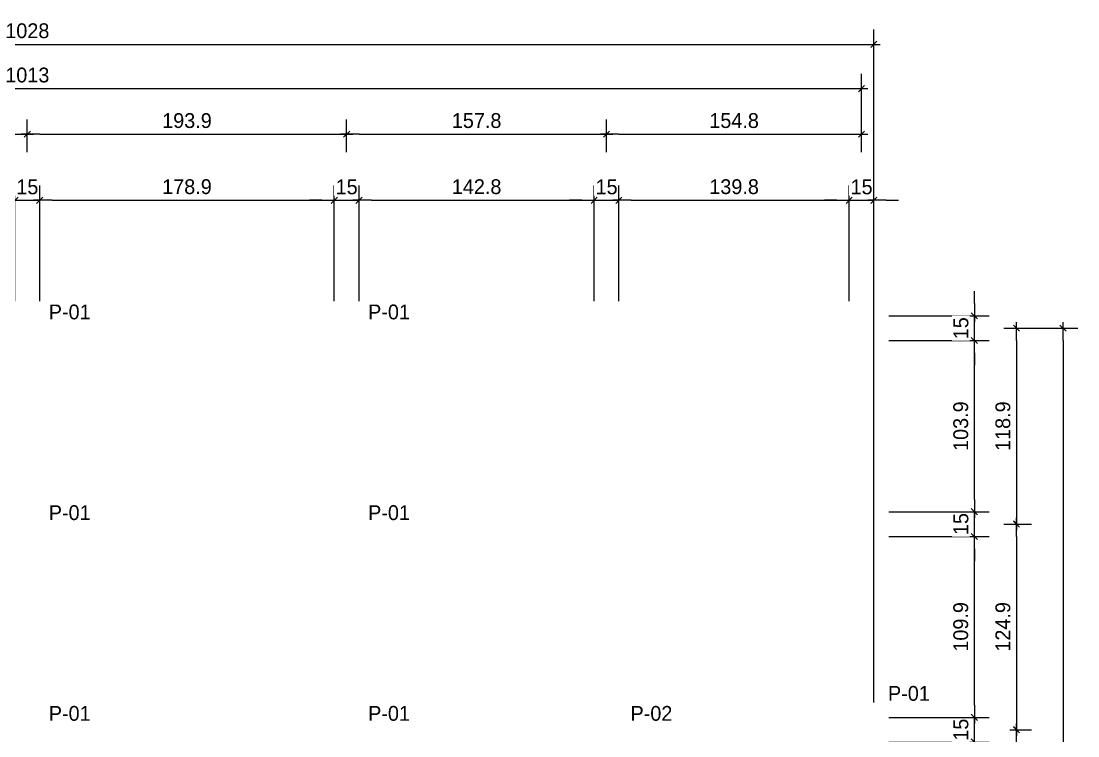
# Model space of a CAD drawing. Header units: millimetres. Extents: x 19442 to 19711, y 4351 to 4752.
# Drawn here: x 19449.14 to 19455.55, y 4519.67 to 4524.01 of the extents above; entities that cross this region are included whole.
import ezdxf

# ---------------------------------------------------------------- set-up
doc = ezdxf.new("R2010")
doc.units = ezdxf.units.MM
doc.layers.add('0 @ 0.5', color=7, linetype='Continuous')
doc.layers.add('TEXTO @ 0.5', color=2, linetype='Continuous')
doc.styles.add('century gothic', font='GOTHIC.TTF')
doc.dimstyles.new('ANOTATIVE CM SMCONSTRUCCIONES', dxfattribs={"dimscale": 0, "dimtxt": 0.18, "dimasz": 0.15, "dimexe": 0.18, "dimexo": 0.18, "dimgap": 0.07, "dimtad": 1, "dimdec": 1, "dimlfac": 100, "dimdsep": 46, "dimtxsty": 'century gothic', "dimblk1": 'FLECHA1', "dimblk2": 'FLECHA1', "dimsah": 1, "dimcen": 0.18, "dimdle": 0.075, "dimclrd": 1, "dimclre": 1, "dimclrt": 2, "dimaunit": 1, "dimadec": 0, "dimazin": 2, "dimtfac": 0.75, "dimtdec": 1, "dimtix": 1, "dimtmove": 2, "dimatfit": 3, "dimfxl": 0.09, "dimtvp": 1.5, "dimtfill": 1, "dimtolj": 1, "dimtzin": 0, "dimarcsym": 0})

# ---------------------------------------------------------------- blocks, each defined once
blk = doc.blocks.new('FLECHA1')
at = {"color": 1}
blk.add_line((-1, 0), (0.496, 0), dxfattribs=at)
at = {"color": 4}
blk.add_line((-0.246, -0.248), (0.248, 0.25), dxfattribs=at)
blk = doc.blocks.new('*D415')
at = {"color": 1, "lineweight": -2, "transparency": 16777216}
for p, q in [((19447.2042, 4523.33), (19447.2042, 4523.4145)), ((19449.173, 4523.3197), (19449.173, 4523.4145)), ((19447.2792, 4523.3245), (19449.098, 4523.3245))]:
    blk.add_line(p, q, dxfattribs=at)
at = {"layer": 'Defpoints', "color": 0, "transparency": 16777216}
for p in [(19449.173, 4523.3245), (19447.2042, 4523.24), (19449.173, 4523.2297)]:
    blk.add_point(p, dxfattribs=at)
at = {"color": 1, "lineweight": -2, "transparency": 16777216, "xscale": 0.075, "yscale": 0.075, "zscale": 0.075, "rotation": 180}
blk.add_blockref('FLECHA1', (19447.2042, 4523.3245), dxfattribs=at)
at = {"color": 1, "lineweight": -2, "transparency": 16777216, "xscale": 0.075, "yscale": 0.075, "zscale": 0.075}
blk.add_blockref('FLECHA1', (19449.173, 4523.3245), dxfattribs=at)
at = {"color": 2, "transparency": 16777216, "insert": (19448.1886, 4523.4068), "char_height": 0.09, "attachment_point": 5, "style": 'century gothic', "bg_fill": 3, "box_fill_scale": 1.1, "bg_fill_color": 256, "bg_fill_true_color": 13158600, "bg_fill_transparency": 0}
blk.add_mtext('\\A1;196.9', dxfattribs=at)
blk = doc.blocks.new('*D416')
at = {"color": 1, "lineweight": -2, "transparency": 16777216}
for p, q in [((19449.173, 4523.3197), (19449.173, 4523.4145)), ((19449.248, 4523.3245), (19451.0367, 4523.3245))]:
    blk.add_line(p, q, dxfattribs=at)
at = {"layer": 'Defpoints', "color": 0, "transparency": 16777216}
for p in [(19451.1117, 4523.3245), (19451.1117, 4523.3245), (19449.173, 4523.2297)]:
    blk.add_point(p, dxfattribs=at)
at = {"color": 1, "lineweight": -2, "transparency": 16777216, "xscale": 0.075, "yscale": 0.075, "zscale": 0.075, "rotation": 180}
blk.add_blockref('FLECHA1', (19449.173, 4523.3245), dxfattribs=at)
at = {"color": 1, "lineweight": -2, "transparency": 16777216, "xscale": 0.075, "yscale": 0.075, "zscale": 0.075}
blk.add_blockref('FLECHA1', (19451.1117, 4523.3245), dxfattribs=at)
at = {"color": 2, "transparency": 16777216, "insert": (19450.1423, 4523.4068), "char_height": 0.09, "attachment_point": 5, "style": 'century gothic', "bg_fill": 3, "box_fill_scale": 1.1, "bg_fill_color": 256, "bg_fill_true_color": 13158600, "bg_fill_transparency": 0}
blk.add_mtext('\\A1;193.9', dxfattribs=at)
blk = doc.blocks.new('*D417')
at = {"color": 1, "lineweight": -2, "transparency": 16777216}
for p, q in [((19452.6898, 4523.3022), (19452.6898, 4523.4145)), ((19451.1867, 4523.3245), (19452.6148, 4523.3245))]:
    blk.add_line(p, q, dxfattribs=at)
at = {"layer": 'Defpoints', "color": 0, "transparency": 16777216}
for p in [(19451.1117, 4523.3245), (19452.6898, 4523.3245), (19452.6898, 4523.2122)]:
    blk.add_point(p, dxfattribs=at)
at = {"color": 1, "lineweight": -2, "transparency": 16777216, "xscale": 0.075, "yscale": 0.075, "zscale": 0.075, "rotation": 180}
blk.add_blockref('FLECHA1', (19451.1117, 4523.3245), dxfattribs=at)
at = {"color": 1, "lineweight": -2, "transparency": 16777216, "xscale": 0.075, "yscale": 0.075, "zscale": 0.075}
blk.add_blockref('FLECHA1', (19452.6898, 4523.3245), dxfattribs=at)
at = {"color": 2, "transparency": 16777216, "insert": (19451.9008, 4523.4068), "char_height": 0.09, "attachment_point": 5, "style": 'century gothic', "bg_fill": 3, "box_fill_scale": 1.1, "bg_fill_color": 256, "bg_fill_true_color": 13158600, "bg_fill_transparency": 0}
blk.add_mtext('\\A1;157.8', dxfattribs=at)
blk = doc.blocks.new('*D418')
at = {"color": 1, "lineweight": -2, "transparency": 16777216}
for p, q in [((19452.6898, 4523.3022), (19452.6898, 4523.4145)), ((19454.2379, 4523.2156), (19454.2379, 4523.4145)), ((19452.7648, 4523.3245), (19454.1629, 4523.3245))]:
    blk.add_line(p, q, dxfattribs=at)
at = {"layer": 'Defpoints', "color": 0, "transparency": 16777216}
for p in [(19454.2379, 4523.3245), (19452.6898, 4523.2122), (19454.2379, 4523.1256)]:
    blk.add_point(p, dxfattribs=at)
at = {"color": 1, "lineweight": -2, "transparency": 16777216, "xscale": 0.075, "yscale": 0.075, "zscale": 0.075, "rotation": 180}
blk.add_blockref('FLECHA1', (19452.6898, 4523.3245), dxfattribs=at)
at = {"color": 1, "lineweight": -2, "transparency": 16777216, "xscale": 0.075, "yscale": 0.075, "zscale": 0.075}
blk.add_blockref('FLECHA1', (19454.2379, 4523.3245), dxfattribs=at)
at = {"color": 2, "transparency": 16777216, "insert": (19453.4639, 4523.4068), "char_height": 0.09, "attachment_point": 5, "style": 'century gothic', "bg_fill": 3, "box_fill_scale": 1.1, "bg_fill_color": 256, "bg_fill_true_color": 13158600, "bg_fill_transparency": 0}
blk.add_mtext('\\A1;154.8', dxfattribs=at)
blk = doc.blocks.new('*D419')
at = {"color": 1, "lineweight": -2, "transparency": 16777216}
for p, q in [((19444.108, 4523.33), (19444.108, 4523.6913)), ((19454.2379, 4523.2156), (19454.2379, 4523.6913)), ((19444.183, 4523.6013), (19454.1629, 4523.6013))]:
    blk.add_line(p, q, dxfattribs=at)
at = {"layer": 'Defpoints', "color": 0, "transparency": 16777216}
for p in [(19454.2379, 4523.6013), (19444.108, 4523.24), (19454.2379, 4523.1256)]:
    blk.add_point(p, dxfattribs=at)
at = {"color": 1, "lineweight": -2, "transparency": 16777216, "xscale": 0.075, "yscale": 0.075, "zscale": 0.075, "rotation": 180}
blk.add_blockref('FLECHA1', (19444.108, 4523.6013), dxfattribs=at)
at = {"color": 1, "lineweight": -2, "transparency": 16777216, "xscale": 0.075, "yscale": 0.075, "zscale": 0.075}
blk.add_blockref('FLECHA1', (19454.2379, 4523.6013), dxfattribs=at)
at = {"color": 2, "transparency": 16777216, "insert": (19449.173, 4523.6835), "char_height": 0.09, "attachment_point": 5, "style": 'century gothic', "bg_fill": 3, "box_fill_scale": 1.1, "bg_fill_color": 256, "bg_fill_true_color": 13158600, "bg_fill_transparency": 0}
blk.add_mtext('\\A1;1013', dxfattribs=at)
blk = doc.blocks.new('*D431')
at = {"color": 1, "lineweight": -2, "transparency": 16777216}
for p, q in [((19455.1023, 4522.1459), (19455.2686, 4522.1459)), ((19455.1786, 4522.0709), (19455.1786, 4521.0317)), ((19455.1023, 4520.9567), (19455.2686, 4520.9567))]:
    blk.add_line(p, q, dxfattribs=at)
at = {"layer": 'Defpoints', "color": 0, "transparency": 16777216}
for p in [(19455.0123, 4522.1459), (19455.0123, 4520.9567), (19455.1786, 4520.9567)]:
    blk.add_point(p, dxfattribs=at)
at = {"color": 1, "lineweight": -2, "transparency": 16777216, "xscale": 0.075, "yscale": 0.075, "zscale": 0.075}
for p, rotation in [((19455.1786, 4522.1459), 90), ((19455.1786, 4520.9567), 270)]:
    blk.add_blockref('FLECHA1', p, dxfattribs=dict(at, rotation=rotation))
at = {"color": 2, "transparency": 16777216, "insert": (19455.0963, 4521.5513), "char_height": 0.09, "attachment_point": 5, "rotation": 90, "style": 'century gothic', "bg_fill": 3, "box_fill_scale": 1.1, "bg_fill_color": 256, "bg_fill_true_color": 13158600, "bg_fill_transparency": 0}
blk.add_mtext('\\A1;118.9', dxfattribs=at)
blk = doc.blocks.new('*D432')
at = {"color": 1, "lineweight": -2, "transparency": 16777216}
for p, q in [((19455.1023, 4520.9567), (19455.2686, 4520.9567)), ((19455.1786, 4520.8817), (19455.1786, 4519.7825)), ((19455.1373, 4519.7075), (19455.2686, 4519.7075))]:
    blk.add_line(p, q, dxfattribs=at)
at = {"layer": 'Defpoints', "color": 0, "transparency": 16777216}
for p in [(19455.0123, 4520.9567), (19455.0473, 4519.7075), (19455.1786, 4519.7075)]:
    blk.add_point(p, dxfattribs=at)
at = {"color": 1, "lineweight": -2, "transparency": 16777216, "xscale": 0.075, "yscale": 0.075, "zscale": 0.075}
for p, rotation in [((19455.1786, 4520.9567), 90), ((19455.1786, 4519.7075), 270)]:
    blk.add_blockref('FLECHA1', p, dxfattribs=dict(at, rotation=rotation))
at = {"color": 2, "transparency": 16777216, "insert": (19455.0963, 4520.3321), "char_height": 0.09, "attachment_point": 5, "rotation": 90, "style": 'century gothic', "bg_fill": 3, "box_fill_scale": 1.1, "bg_fill_color": 256, "bg_fill_true_color": 13158600, "bg_fill_transparency": 0}
blk.add_mtext('\\A1;124.9', dxfattribs=at)
blk = doc.blocks.new('*D433')
at = {"color": 1, "lineweight": -2, "transparency": 16777216}
for p, q in [((19455.1373, 4519.7075), (19455.2686, 4519.7075)), ((19455.1786, 4519.6325), (19455.1786, 4517.8625)), ((19455.1343, 4517.7875), (19455.2686, 4517.7875))]:
    blk.add_line(p, q, dxfattribs=at)
at = {"layer": 'Defpoints', "color": 0, "transparency": 16777216}
for p in [(19455.0473, 4519.7075), (19455.0443, 4517.7875), (19455.1786, 4517.7875)]:
    blk.add_point(p, dxfattribs=at)
at = {"color": 1, "lineweight": -2, "transparency": 16777216, "xscale": 0.075, "yscale": 0.075, "zscale": 0.075}
for p, rotation in [((19455.1786, 4519.7075), 90), ((19455.1786, 4517.7875), 270)]:
    blk.add_blockref('FLECHA1', p, dxfattribs=dict(at, rotation=rotation))
at = {"color": 2, "transparency": 16777216, "insert": (19455.0963, 4518.7475), "char_height": 0.09, "attachment_point": 5, "rotation": 90, "style": 'century gothic', "bg_fill": 3, "box_fill_scale": 1.1, "bg_fill_color": 256, "bg_fill_true_color": 13158600, "bg_fill_transparency": 0}
blk.add_mtext('\\A1;192', dxfattribs=at)
blk = doc.blocks.new('*D436')
at = {"color": 1, "lineweight": -2, "transparency": 16777216}
for p, q in [((19455.1023, 4522.1459), (19455.551, 4522.1459)), ((19455.461, 4522.0709), (19455.461, 4515.9425)), ((19455.1023, 4515.8675), (19455.551, 4515.8675))]:
    blk.add_line(p, q, dxfattribs=at)
at = {"layer": 'Defpoints', "color": 0, "transparency": 16777216}
for p in [(19455.0123, 4522.1459), (19455.0123, 4515.8675), (19455.461, 4515.8675)]:
    blk.add_point(p, dxfattribs=at)
at = {"color": 1, "lineweight": -2, "transparency": 16777216, "xscale": 0.075, "yscale": 0.075, "zscale": 0.075}
for p, rotation in [((19455.461, 4522.1459), 90), ((19455.461, 4515.8675), 270)]:
    blk.add_blockref('FLECHA1', p, dxfattribs=dict(at, rotation=rotation))
at = {"color": 2, "transparency": 16777216, "insert": (19455.3787, 4519.0067), "char_height": 0.09, "attachment_point": 5, "rotation": 90, "style": 'century gothic', "bg_fill": 3, "box_fill_scale": 1.1, "bg_fill_color": 256, "bg_fill_true_color": 13158600, "bg_fill_transparency": 0}
blk.add_mtext('\\A1;627.8', dxfattribs=at)
blk = doc.blocks.new('*D438')
at = {"color": 1, "lineweight": -2, "transparency": 16777216}
for p, q in [((19447.2042, 4523.2156), (19447.2042, 4523.4145)), ((19449.173, 4523.2156), (19449.173, 4523.4145)), ((19447.2792, 4523.3245), (19449.098, 4523.3245))]:
    blk.add_line(p, q, dxfattribs=at)
at = {"layer": 'Defpoints', "color": 0, "transparency": 16777216}
for p in [(19449.173, 4523.3245), (19447.2042, 4523.1256), (19449.173, 4523.1256)]:
    blk.add_point(p, dxfattribs=at)
at = {"color": 1, "lineweight": -2, "transparency": 16777216, "xscale": 0.075, "yscale": 0.075, "zscale": 0.075, "rotation": 180}
blk.add_blockref('FLECHA1', (19447.2042, 4523.3245), dxfattribs=at)
at = {"color": 1, "lineweight": -2, "transparency": 16777216, "xscale": 0.075, "yscale": 0.075, "zscale": 0.075}
blk.add_blockref('FLECHA1', (19449.173, 4523.3245), dxfattribs=at)
at = {"color": 2, "transparency": 16777216, "insert": (19448.1886, 4523.4068), "char_height": 0.09, "attachment_point": 5, "style": 'century gothic', "bg_fill": 3, "box_fill_scale": 1.1, "bg_fill_color": 256, "bg_fill_true_color": 13158600, "bg_fill_transparency": 0}
blk.add_mtext('\\A1;196.9', dxfattribs=at)
blk = doc.blocks.new('*D439')
at = {"color": 1, "lineweight": -2, "transparency": 16777216}
for p, q in [((19449.173, 4523.2791), (19449.173, 4523.4145)), ((19451.1117, 4523.2156), (19451.1117, 4523.4145)), ((19449.248, 4523.3245), (19451.0367, 4523.3245))]:
    blk.add_line(p, q, dxfattribs=at)
at = {"layer": 'Defpoints', "color": 0, "transparency": 16777216}
for p in [(19451.1117, 4523.3245), (19449.173, 4523.1891), (19451.1117, 4523.1256)]:
    blk.add_point(p, dxfattribs=at)
at = {"color": 1, "lineweight": -2, "transparency": 16777216, "xscale": 0.075, "yscale": 0.075, "zscale": 0.075, "rotation": 180}
blk.add_blockref('FLECHA1', (19449.173, 4523.3245), dxfattribs=at)
at = {"color": 1, "lineweight": -2, "transparency": 16777216, "xscale": 0.075, "yscale": 0.075, "zscale": 0.075}
blk.add_blockref('FLECHA1', (19451.1117, 4523.3245), dxfattribs=at)
at = {"color": 2, "transparency": 16777216, "insert": (19450.1423, 4523.4068), "char_height": 0.09, "attachment_point": 5, "style": 'century gothic', "bg_fill": 3, "box_fill_scale": 1.1, "bg_fill_color": 256, "bg_fill_true_color": 13158600, "bg_fill_transparency": 0}
blk.add_mtext('\\A1;193.9', dxfattribs=at)
blk = doc.blocks.new('*D440')
at = {"color": 1, "lineweight": -2, "transparency": 16777216}
for p, q in [((19451.1117, 4523.2156), (19451.1117, 4523.4145)), ((19452.6898, 4523.2156), (19452.6898, 4523.4145)), ((19451.1867, 4523.3245), (19452.6148, 4523.3245))]:
    blk.add_line(p, q, dxfattribs=at)
at = {"layer": 'Defpoints', "color": 0, "transparency": 16777216}
for p in [(19452.6898, 4523.3245), (19451.1117, 4523.1256), (19452.6898, 4523.1256)]:
    blk.add_point(p, dxfattribs=at)
at = {"color": 1, "lineweight": -2, "transparency": 16777216, "xscale": 0.075, "yscale": 0.075, "zscale": 0.075, "rotation": 180}
blk.add_blockref('FLECHA1', (19451.1117, 4523.3245), dxfattribs=at)
at = {"color": 1, "lineweight": -2, "transparency": 16777216, "xscale": 0.075, "yscale": 0.075, "zscale": 0.075}
blk.add_blockref('FLECHA1', (19452.6898, 4523.3245), dxfattribs=at)
at = {"color": 2, "transparency": 16777216, "insert": (19451.9008, 4523.4068), "char_height": 0.09, "attachment_point": 5, "style": 'century gothic', "bg_fill": 3, "box_fill_scale": 1.1, "bg_fill_color": 256, "bg_fill_true_color": 13158600, "bg_fill_transparency": 0}
blk.add_mtext('\\A1;157.8', dxfattribs=at)
blk = doc.blocks.new('*D441')
at = {"color": 1, "lineweight": -2, "transparency": 16777216}
for p, q in [((19452.6898, 4523.2156), (19452.6898, 4523.4145)), ((19454.2379, 4523.2156), (19454.2379, 4523.4145)), ((19452.7648, 4523.3245), (19454.1629, 4523.3245))]:
    blk.add_line(p, q, dxfattribs=at)
at = {"layer": 'Defpoints', "color": 0, "transparency": 16777216}
for p in [(19454.2379, 4523.3245), (19452.6898, 4523.1256), (19454.2379, 4523.1256)]:
    blk.add_point(p, dxfattribs=at)
at = {"color": 1, "lineweight": -2, "transparency": 16777216, "xscale": 0.075, "yscale": 0.075, "zscale": 0.075, "rotation": 180}
blk.add_blockref('FLECHA1', (19452.6898, 4523.3245), dxfattribs=at)
at = {"color": 1, "lineweight": -2, "transparency": 16777216, "xscale": 0.075, "yscale": 0.075, "zscale": 0.075}
blk.add_blockref('FLECHA1', (19454.2379, 4523.3245), dxfattribs=at)
at = {"color": 2, "transparency": 16777216, "insert": (19453.4639, 4523.4068), "char_height": 0.09, "attachment_point": 5, "style": 'century gothic', "bg_fill": 3, "box_fill_scale": 1.1, "bg_fill_color": 256, "bg_fill_true_color": 13158600, "bg_fill_transparency": 0}
blk.add_mtext('\\A1;154.8', dxfattribs=at)
blk = doc.blocks.new('*D448')
at = {"color": 1, "lineweight": -2, "transparency": 16777216}
for p, q in [((19449.098, 4522.3109), (19449.098, 4523.013)), ((19449.248, 4522.3109), (19449.248, 4523.013)), ((19449.023, 4522.923), (19448.948, 4522.923)), ((19449.098, 4522.923), (19449.248, 4522.923)), ((19449.323, 4522.923), (19449.398, 4522.923))]:
    blk.add_line(p, q, dxfattribs=at)
at = {"layer": 'Defpoints', "color": 0, "transparency": 16777216}
for p in [(19449.098, 4522.2209), (19449.248, 4522.2209)]:
    blk.add_point(p, dxfattribs=at)
at = {"color": 1, "lineweight": -2, "transparency": 16777216, "xscale": 0.075, "yscale": 0.075, "zscale": 0.075}
blk.add_blockref('FLECHA1', (19449.098, 4522.923), dxfattribs=at)
at = {"color": 1, "lineweight": -2, "transparency": 16777216, "xscale": 0.075, "yscale": 0.075, "zscale": 0.075, "rotation": 180}
blk.add_blockref('FLECHA1', (19449.248, 4522.923), dxfattribs=at)
at = {"color": 2, "transparency": 16777216, "insert": (19449.173, 4523.0041), "char_height": 0.09, "attachment_point": 5, "style": 'century gothic', "bg_fill": 3, "box_fill_scale": 1.1, "bg_fill_color": 256, "bg_fill_true_color": 13158600, "bg_fill_transparency": 0}
blk.add_mtext('\\A1;15', dxfattribs=at)
at = {"layer": 'Defpoints', "color": 0, "transparency": 16777216}
blk.add_point((19449.248, 4522.923), dxfattribs=at)
blk = doc.blocks.new('*D449')
at = {"color": 1, "lineweight": -2, "transparency": 16777216}
for p, q in [((19449.248, 4522.3109), (19449.248, 4523.013)), ((19451.0367, 4522.3109), (19451.0367, 4523.013)), ((19449.323, 4522.923), (19450.9617, 4522.923))]:
    blk.add_line(p, q, dxfattribs=at)
at = {"layer": 'Defpoints', "color": 0, "transparency": 16777216}
for p in [(19451.0367, 4522.923), (19449.248, 4522.2209), (19451.0367, 4522.2209)]:
    blk.add_point(p, dxfattribs=at)
at = {"color": 1, "lineweight": -2, "transparency": 16777216, "xscale": 0.075, "yscale": 0.075, "zscale": 0.075, "rotation": 180}
blk.add_blockref('FLECHA1', (19449.248, 4522.923), dxfattribs=at)
at = {"color": 1, "lineweight": -2, "transparency": 16777216, "xscale": 0.075, "yscale": 0.075, "zscale": 0.075}
blk.add_blockref('FLECHA1', (19451.0367, 4522.923), dxfattribs=at)
at = {"color": 2, "transparency": 16777216, "insert": (19450.1423, 4523.0053), "char_height": 0.09, "attachment_point": 5, "style": 'century gothic', "bg_fill": 3, "box_fill_scale": 1.1, "bg_fill_color": 256, "bg_fill_true_color": 13158600, "bg_fill_transparency": 0}
blk.add_mtext('\\A1;178.9', dxfattribs=at)
blk = doc.blocks.new('*D450')
at = {"color": 1, "lineweight": -2, "transparency": 16777216}
for p, q in [((19451.0367, 4522.3109), (19451.0367, 4523.013)), ((19451.1867, 4522.3109), (19451.1867, 4523.013)), ((19450.9617, 4522.923), (19450.8867, 4522.923)), ((19451.0367, 4522.923), (19451.1867, 4522.923)), ((19451.2617, 4522.923), (19451.3367, 4522.923))]:
    blk.add_line(p, q, dxfattribs=at)
at = {"layer": 'Defpoints', "color": 0, "transparency": 16777216}
for p in [(19451.0367, 4522.2209), (19451.1867, 4522.2209)]:
    blk.add_point(p, dxfattribs=at)
at = {"color": 1, "lineweight": -2, "transparency": 16777216, "xscale": 0.075, "yscale": 0.075, "zscale": 0.075}
blk.add_blockref('FLECHA1', (19451.0367, 4522.923), dxfattribs=at)
at = {"color": 1, "lineweight": -2, "transparency": 16777216, "xscale": 0.075, "yscale": 0.075, "zscale": 0.075, "rotation": 180}
blk.add_blockref('FLECHA1', (19451.1867, 4522.923), dxfattribs=at)
at = {"color": 2, "transparency": 16777216, "insert": (19451.1117, 4523.0041), "char_height": 0.09, "attachment_point": 5, "style": 'century gothic', "bg_fill": 3, "box_fill_scale": 1.1, "bg_fill_color": 256, "bg_fill_true_color": 13158600, "bg_fill_transparency": 0}
blk.add_mtext('\\A1;15', dxfattribs=at)
at = {"layer": 'Defpoints', "color": 0, "transparency": 16777216}
blk.add_point((19451.1867, 4522.923), dxfattribs=at)
blk = doc.blocks.new('*D479')
at = {"color": 1, "lineweight": -2, "transparency": 16777216}
for p, q in [((19454.9227, 4519.8575), (19454.9227, 4519.9325)), ((19454.4029, 4519.7825), (19455.0127, 4519.7825)), ((19454.9227, 4519.6325), (19454.9227, 4519.7825)), ((19454.4029, 4519.6325), (19455.0127, 4519.6325)), ((19454.9227, 4519.5575), (19454.9227, 4519.4825))]:
    blk.add_line(p, q, dxfattribs=at)
at = {"layer": 'Defpoints', "color": 0, "transparency": 16777216}
for p in [(19454.3129, 4519.7825), (19454.3129, 4519.6325)]:
    blk.add_point(p, dxfattribs=at)
at = {"color": 1, "lineweight": -2, "transparency": 16777216, "xscale": 0.075, "yscale": 0.075, "zscale": 0.075}
for p, rotation in [((19454.9227, 4519.7825), 270), ((19454.9227, 4519.6325), 90)]:
    blk.add_blockref('FLECHA1', p, dxfattribs=dict(at, rotation=rotation))
at = {"color": 2, "transparency": 16777216, "insert": (19454.8416, 4519.7075), "char_height": 0.09, "attachment_point": 5, "rotation": 90, "style": 'century gothic', "bg_fill": 3, "box_fill_scale": 1.1, "bg_fill_color": 256, "bg_fill_true_color": 13158600, "bg_fill_transparency": 0}
blk.add_mtext('\\A1;15', dxfattribs=at)
at = {"layer": 'Defpoints', "color": 0, "transparency": 16777216}
blk.add_point((19454.9227, 4519.7825), dxfattribs=at)
blk = doc.blocks.new('*D480')
at = {"color": 1, "lineweight": -2, "transparency": 16777216}
for p, q in [((19454.4029, 4520.8817), (19455.0127, 4520.8817)), ((19454.9227, 4519.8575), (19454.9227, 4520.8067)), ((19454.4029, 4519.7825), (19455.0127, 4519.7825))]:
    blk.add_line(p, q, dxfattribs=at)
at = {"layer": 'Defpoints', "color": 0, "transparency": 16777216}
for p in [(19454.3129, 4520.8817), (19454.9227, 4520.8817), (19454.3129, 4519.7825)]:
    blk.add_point(p, dxfattribs=at)
at = {"color": 1, "lineweight": -2, "transparency": 16777216, "xscale": 0.075, "yscale": 0.075, "zscale": 0.075}
for p, rotation in [((19454.9227, 4520.8817), 90), ((19454.9227, 4519.7825), 270)]:
    blk.add_blockref('FLECHA1', p, dxfattribs=dict(at, rotation=rotation))
at = {"color": 2, "transparency": 16777216, "insert": (19454.8404, 4520.3321), "char_height": 0.09, "attachment_point": 5, "rotation": 90, "style": 'century gothic', "bg_fill": 3, "box_fill_scale": 1.1, "bg_fill_color": 256, "bg_fill_true_color": 13158600, "bg_fill_transparency": 0}
blk.add_mtext('\\A1;109.9', dxfattribs=at)
blk = doc.blocks.new('*D481')
at = {"color": 1, "lineweight": -2, "transparency": 16777216}
for p, q in [((19454.9227, 4521.1067), (19454.9227, 4521.1817)), ((19454.4029, 4521.0317), (19455.0127, 4521.0317)), ((19454.9227, 4520.8817), (19454.9227, 4521.0317)), ((19454.4029, 4520.8817), (19455.0127, 4520.8817)), ((19454.9227, 4520.8067), (19454.9227, 4520.7317))]:
    blk.add_line(p, q, dxfattribs=at)
at = {"layer": 'Defpoints', "color": 0, "transparency": 16777216}
for p in [(19454.3129, 4521.0317), (19454.3129, 4520.8817)]:
    blk.add_point(p, dxfattribs=at)
at = {"color": 1, "lineweight": -2, "transparency": 16777216, "xscale": 0.075, "yscale": 0.075, "zscale": 0.075}
for p, rotation in [((19454.9227, 4521.0317), 270), ((19454.9227, 4520.8817), 90)]:
    blk.add_blockref('FLECHA1', p, dxfattribs=dict(at, rotation=rotation))
at = {"color": 2, "transparency": 16777216, "insert": (19454.8416, 4520.9567), "char_height": 0.09, "attachment_point": 5, "rotation": 90, "style": 'century gothic', "bg_fill": 3, "box_fill_scale": 1.1, "bg_fill_color": 256, "bg_fill_true_color": 13158600, "bg_fill_transparency": 0}
blk.add_mtext('\\A1;15', dxfattribs=at)
at = {"layer": 'Defpoints', "color": 0, "transparency": 16777216}
blk.add_point((19454.9227, 4521.0317), dxfattribs=at)
blk = doc.blocks.new('*D482')
at = {"color": 1, "lineweight": -2, "transparency": 16777216}
for p, q in [((19454.4029, 4522.0709), (19455.0127, 4522.0709)), ((19454.9227, 4521.1067), (19454.9227, 4521.9959)), ((19454.4029, 4521.0317), (19455.0127, 4521.0317))]:
    blk.add_line(p, q, dxfattribs=at)
at = {"layer": 'Defpoints', "color": 0, "transparency": 16777216}
for p in [(19454.3129, 4522.0709), (19454.9227, 4522.0709), (19454.3129, 4521.0317)]:
    blk.add_point(p, dxfattribs=at)
at = {"color": 1, "lineweight": -2, "transparency": 16777216, "xscale": 0.075, "yscale": 0.075, "zscale": 0.075}
for p, rotation in [((19454.9227, 4522.0709), 90), ((19454.9227, 4521.0317), 270)]:
    blk.add_blockref('FLECHA1', p, dxfattribs=dict(at, rotation=rotation))
at = {"color": 2, "transparency": 16777216, "insert": (19454.8404, 4521.5513), "char_height": 0.09, "attachment_point": 5, "rotation": 90, "style": 'century gothic', "bg_fill": 3, "box_fill_scale": 1.1, "bg_fill_color": 256, "bg_fill_true_color": 13158600, "bg_fill_transparency": 0}
blk.add_mtext('\\A1;103.9', dxfattribs=at)
blk = doc.blocks.new('*D483')
at = {"color": 1, "lineweight": -2, "transparency": 16777216}
for p, q in [((19454.9227, 4522.2959), (19454.9227, 4522.3709)), ((19454.4029, 4522.2209), (19455.0127, 4522.2209)), ((19454.9227, 4522.0709), (19454.9227, 4522.2209)), ((19454.4029, 4522.0709), (19455.0127, 4522.0709)), ((19454.9227, 4521.9959), (19454.9227, 4521.9209))]:
    blk.add_line(p, q, dxfattribs=at)
at = {"layer": 'Defpoints', "color": 0, "transparency": 16777216}
for p in [(19454.3129, 4522.2209), (19454.3129, 4522.0709)]:
    blk.add_point(p, dxfattribs=at)
at = {"color": 1, "lineweight": -2, "transparency": 16777216, "xscale": 0.075, "yscale": 0.075, "zscale": 0.075}
for p, rotation in [((19454.9227, 4522.2209), 270), ((19454.9227, 4522.0709), 90)]:
    blk.add_blockref('FLECHA1', p, dxfattribs=dict(at, rotation=rotation))
at = {"color": 2, "transparency": 16777216, "insert": (19454.8416, 4522.1459), "char_height": 0.09, "attachment_point": 5, "rotation": 90, "style": 'century gothic', "bg_fill": 3, "box_fill_scale": 1.1, "bg_fill_color": 256, "bg_fill_true_color": 13158600, "bg_fill_transparency": 0}
blk.add_mtext('\\A1;15', dxfattribs=at)
at = {"layer": 'Defpoints', "color": 0, "transparency": 16777216}
blk.add_point((19454.9227, 4522.2209), dxfattribs=at)
blk = doc.blocks.new('*D484')
at = {"color": 1, "lineweight": -2, "transparency": 16777216}
for p, q in [((19451.1867, 4522.3109), (19451.1867, 4523.013)), ((19452.6148, 4522.3109), (19452.6148, 4523.013)), ((19451.2617, 4522.923), (19452.5398, 4522.923))]:
    blk.add_line(p, q, dxfattribs=at)
at = {"layer": 'Defpoints', "color": 0, "transparency": 16777216}
for p in [(19452.6148, 4522.923), (19451.1867, 4522.2209), (19452.6148, 4522.2209)]:
    blk.add_point(p, dxfattribs=at)
at = {"color": 1, "lineweight": -2, "transparency": 16777216, "xscale": 0.075, "yscale": 0.075, "zscale": 0.075, "rotation": 180}
blk.add_blockref('FLECHA1', (19451.1867, 4522.923), dxfattribs=at)
at = {"color": 1, "lineweight": -2, "transparency": 16777216, "xscale": 0.075, "yscale": 0.075, "zscale": 0.075}
blk.add_blockref('FLECHA1', (19452.6148, 4522.923), dxfattribs=at)
at = {"color": 2, "transparency": 16777216, "insert": (19451.9008, 4523.0053), "char_height": 0.09, "attachment_point": 5, "style": 'century gothic', "bg_fill": 3, "box_fill_scale": 1.1, "bg_fill_color": 256, "bg_fill_true_color": 13158600, "bg_fill_transparency": 0}
blk.add_mtext('\\A1;142.8', dxfattribs=at)
blk = doc.blocks.new('*D485')
at = {"color": 1, "lineweight": -2, "transparency": 16777216}
for p, q in [((19452.6148, 4522.3109), (19452.6148, 4523.013)), ((19452.7648, 4522.3109), (19452.7648, 4523.013)), ((19452.5398, 4522.923), (19452.4648, 4522.923)), ((19452.6148, 4522.923), (19452.7648, 4522.923)), ((19452.8398, 4522.923), (19452.9148, 4522.923))]:
    blk.add_line(p, q, dxfattribs=at)
at = {"layer": 'Defpoints', "color": 0, "transparency": 16777216}
for p in [(19452.6148, 4522.2209), (19452.7648, 4522.2209)]:
    blk.add_point(p, dxfattribs=at)
at = {"color": 1, "lineweight": -2, "transparency": 16777216, "xscale": 0.075, "yscale": 0.075, "zscale": 0.075}
blk.add_blockref('FLECHA1', (19452.6148, 4522.923), dxfattribs=at)
at = {"color": 1, "lineweight": -2, "transparency": 16777216, "xscale": 0.075, "yscale": 0.075, "zscale": 0.075, "rotation": 180}
blk.add_blockref('FLECHA1', (19452.7648, 4522.923), dxfattribs=at)
at = {"color": 2, "transparency": 16777216, "insert": (19452.6898, 4523.0041), "char_height": 0.09, "attachment_point": 5, "style": 'century gothic', "bg_fill": 3, "box_fill_scale": 1.1, "bg_fill_color": 256, "bg_fill_true_color": 13158600, "bg_fill_transparency": 0}
blk.add_mtext('\\A1;15', dxfattribs=at)
at = {"layer": 'Defpoints', "color": 0, "transparency": 16777216}
blk.add_point((19452.7648, 4522.923), dxfattribs=at)
blk = doc.blocks.new('*D486')
at = {"color": 1, "lineweight": -2, "transparency": 16777216}
for p, q in [((19452.7648, 4522.3109), (19452.7648, 4523.013)), ((19454.1629, 4522.3109), (19454.1629, 4523.013)), ((19452.8398, 4522.923), (19454.0879, 4522.923))]:
    blk.add_line(p, q, dxfattribs=at)
at = {"layer": 'Defpoints', "color": 0, "transparency": 16777216}
for p in [(19454.1629, 4522.923), (19452.7648, 4522.2209), (19454.1629, 4522.2209)]:
    blk.add_point(p, dxfattribs=at)
at = {"color": 1, "lineweight": -2, "transparency": 16777216, "xscale": 0.075, "yscale": 0.075, "zscale": 0.075, "rotation": 180}
blk.add_blockref('FLECHA1', (19452.7648, 4522.923), dxfattribs=at)
at = {"color": 1, "lineweight": -2, "transparency": 16777216, "xscale": 0.075, "yscale": 0.075, "zscale": 0.075}
blk.add_blockref('FLECHA1', (19454.1629, 4522.923), dxfattribs=at)
at = {"color": 2, "transparency": 16777216, "insert": (19453.4639, 4523.0053), "char_height": 0.09, "attachment_point": 5, "style": 'century gothic', "bg_fill": 3, "box_fill_scale": 1.1, "bg_fill_color": 256, "bg_fill_true_color": 13158600, "bg_fill_transparency": 0}
blk.add_mtext('\\A1;139.8', dxfattribs=at)
blk = doc.blocks.new('*D487')
at = {"color": 1, "lineweight": -2, "transparency": 16777216}
for p, q in [((19454.1629, 4522.3109), (19454.1629, 4523.013)), ((19454.3129, 4522.3109), (19454.3129, 4523.013)), ((19454.0879, 4522.923), (19454.0129, 4522.923)), ((19454.1629, 4522.923), (19454.3129, 4522.923)), ((19454.3879, 4522.923), (19454.4629, 4522.923))]:
    blk.add_line(p, q, dxfattribs=at)
at = {"layer": 'Defpoints', "color": 0, "transparency": 16777216}
for p in [(19454.1629, 4522.2209), (19454.3129, 4522.2209)]:
    blk.add_point(p, dxfattribs=at)
at = {"color": 1, "lineweight": -2, "transparency": 16777216, "xscale": 0.075, "yscale": 0.075, "zscale": 0.075}
blk.add_blockref('FLECHA1', (19454.1629, 4522.923), dxfattribs=at)
at = {"color": 1, "lineweight": -2, "transparency": 16777216, "xscale": 0.075, "yscale": 0.075, "zscale": 0.075, "rotation": 180}
blk.add_blockref('FLECHA1', (19454.3129, 4522.923), dxfattribs=at)
at = {"color": 2, "transparency": 16777216, "insert": (19454.2379, 4523.0041), "char_height": 0.09, "attachment_point": 5, "style": 'century gothic', "bg_fill": 3, "box_fill_scale": 1.1, "bg_fill_color": 256, "bg_fill_true_color": 13158600, "bg_fill_transparency": 0}
blk.add_mtext('\\A1;15', dxfattribs=at)
at = {"layer": 'Defpoints', "color": 0, "transparency": 16777216}
blk.add_point((19454.3129, 4522.923), dxfattribs=at)
blk = doc.blocks.new('*D738')
at = {"color": 1, "lineweight": -2, "transparency": 16777216}
for p, q in [((19444.033, 4522.3109), (19444.033, 4523.9602)), ((19454.3129, 4519.8725), (19454.3129, 4523.9602)), ((19444.108, 4523.8702), (19454.2379, 4523.8702))]:
    blk.add_line(p, q, dxfattribs=at)
at = {"layer": 'Defpoints', "color": 0, "transparency": 16777216}
for p in [(19454.3129, 4523.8702), (19444.033, 4522.2209), (19454.3129, 4519.7825)]:
    blk.add_point(p, dxfattribs=at)
at = {"color": 1, "lineweight": -2, "transparency": 16777216, "xscale": 0.075, "yscale": 0.075, "zscale": 0.075, "rotation": 180}
blk.add_blockref('FLECHA1', (19444.033, 4523.8702), dxfattribs=at)
at = {"color": 1, "lineweight": -2, "transparency": 16777216, "xscale": 0.075, "yscale": 0.075, "zscale": 0.075}
blk.add_blockref('FLECHA1', (19454.3129, 4523.8702), dxfattribs=at)
at = {"color": 2, "transparency": 16777216, "insert": (19449.173, 4523.9524), "char_height": 0.09, "attachment_point": 5, "style": 'century gothic', "bg_fill": 3, "box_fill_scale": 1.1, "bg_fill_color": 256, "bg_fill_true_color": 13158600, "bg_fill_transparency": 0}
blk.add_mtext('\\A1;1028', dxfattribs=at)

msp = doc.modelspace()

# ---------------------------------------------------------------- texts
at = {"layer": 'TEXTO @ 0.5', "color": 2, "char_height": 0.09, "width": 0.238534, "attachment_point": 1, "style": 'century gothic'}
for s, insert in [('P-01 ', (19449.3032, 4522.2901)), ('P-01 ', (19449.3032, 4521.0709)), ('P-01 ', (19451.2419, 4521.0709)), ('P-01 ', (19454.3981, 4519.9731)), ('P-01 ', (19449.3032, 4519.8517)), ('P-01 ', (19451.2419, 4519.8517)), ('P-02 ', (19452.835, 4519.8517))]:
    msp.add_mtext(s, dxfattribs=dict(at, insert=insert))

# ---------------------------------------------------------------- dimensions: what is measured, and where the dimension line sits
at = {"layer": '0 @ 0.5'}
dim = msp.add_linear_dim(base=(19449.173, 4523.3245), p1=(19447.2042, 4523.24), p2=(19449.173, 4523.2297), dimstyle='ANOTATIVE CM SMCONSTRUCCIONES', override={"dimscale": 0.5, "dimtix": 1, "dimtofl": 1, "dimtmove": 2, "dimatfit": 3}, dxfattribs=at)
dim.commit()
dim.dimension.update_dxf_attribs({"geometry": '*D415', "text_midpoint": (19448.1886, 4523.4068)})
dim = msp.add_linear_dim(base=(19455.1786, 4520.9567), p1=(19455.0123, 4522.1459), p2=(19455.0123, 4520.9567), angle=90, dimstyle='ANOTATIVE CM SMCONSTRUCCIONES', override={"dimscale": 0.5, "dimtix": 1, "dimtofl": 1, "dimtmove": 2, "dimatfit": 3}, dxfattribs=at)
dim.commit()
dim.dimension.update_dxf_attribs({"geometry": '*D431', "text_midpoint": (19455.0963, 4521.5513)})

# ---------------------------------------------------------------- next in the draw order: dimensions: what is measured, and where the dimension line sits
for base, p1, p2, picture, middle in [((19451.1117, 4523.3245), (19449.173, 4523.2297), (19451.1117, 4523.3245), '*D416', (19450.1423, 4523.4068)), ((19449.248, 4522.923), (19449.098, 4522.2209), (19449.248, 4522.2209), '*D448', (19449.173, 4523.0041))]:
    dim = msp.add_linear_dim(base=base, p1=p1, p2=p2, dimstyle='ANOTATIVE CM SMCONSTRUCCIONES', override={"dimscale": 0.5, "dimtix": 1, "dimtofl": 1, "dimtmove": 2, "dimatfit": 3}, dxfattribs=at)
    dim.commit()
    dim.dimension.update_dxf_attribs({"geometry": picture, "text_midpoint": middle})
dim = msp.add_linear_dim(base=(19455.1786, 4519.7075), p1=(19455.0123, 4520.9567), p2=(19455.0473, 4519.7075), angle=90, dimstyle='ANOTATIVE CM SMCONSTRUCCIONES', override={"dimscale": 0.5, "dimtix": 1, "dimtofl": 1, "dimtmove": 2, "dimatfit": 3}, dxfattribs=at)
dim.commit()
dim.dimension.update_dxf_attribs({"geometry": '*D432', "text_midpoint": (19455.0963, 4520.3321)})

# ---------------------------------------------------------------- next in the draw order: dimensions: what is measured, and where the dimension line sits
for base, p1, p2, picture, middle in [((19452.6898, 4523.3245), (19451.1117, 4523.3245), (19452.6898, 4523.2122), '*D417', (19451.9008, 4523.4068)), ((19451.0367, 4522.923), (19449.248, 4522.2209), (19451.0367, 4522.2209), '*D449', (19450.1423, 4523.0053))]:
    dim = msp.add_linear_dim(base=base, p1=p1, p2=p2, dimstyle='ANOTATIVE CM SMCONSTRUCCIONES', override={"dimscale": 0.5, "dimtix": 1, "dimtofl": 1, "dimtmove": 2, "dimatfit": 3}, dxfattribs=at)
    dim.commit()
    dim.dimension.update_dxf_attribs({"geometry": picture, "text_midpoint": middle})
dim = msp.add_linear_dim(base=(19455.1786, 4517.7875), p1=(19455.0473, 4519.7075), p2=(19455.0443, 4517.7875), angle=90, dimstyle='ANOTATIVE CM SMCONSTRUCCIONES', override={"dimscale": 0.5, "dimtix": 1, "dimtofl": 1, "dimtmove": 2, "dimatfit": 3}, dxfattribs=at)
dim.commit()
dim.dimension.update_dxf_attribs({"geometry": '*D433', "text_midpoint": (19455.0963, 4518.7475)})

# ---------------------------------------------------------------- next in the draw order: dimensions: what is measured, and where the dimension line sits
for base, p1, p2, picture, middle in [((19454.2379, 4523.3245), (19452.6898, 4523.2122), (19454.2379, 4523.1256), '*D418', (19453.4639, 4523.4068)), ((19451.1867, 4522.923), (19451.0367, 4522.2209), (19451.1867, 4522.2209), '*D450', (19451.1117, 4523.0041))]:
    dim = msp.add_linear_dim(base=base, p1=p1, p2=p2, dimstyle='ANOTATIVE CM SMCONSTRUCCIONES', override={"dimscale": 0.5, "dimtix": 1, "dimtofl": 1, "dimtmove": 2, "dimatfit": 3}, dxfattribs=at)
    dim.commit()
    dim.dimension.update_dxf_attribs({"geometry": picture, "text_midpoint": middle})
dim = msp.add_linear_dim(base=(19455.461, 4515.8675), p1=(19455.0123, 4522.1459), p2=(19455.0123, 4515.8675), angle=90, dimstyle='ANOTATIVE CM SMCONSTRUCCIONES', override={"dimscale": 0.5, "dimtix": 1, "dimtofl": 1, "dimtmove": 2, "dimatfit": 3}, dxfattribs=at)
dim.commit()
dim.dimension.update_dxf_attribs({"geometry": '*D436', "text_midpoint": (19455.3787, 4519.0067)})

# ---------------------------------------------------------------- next in the draw order: texts
at = {"layer": 'TEXTO @ 0.5', "color": 2, "insert": (19451.2419, 4522.2901), "char_height": 0.09, "width": 0.238534, "attachment_point": 1, "style": 'century gothic'}
msp.add_mtext('P-01 ', dxfattribs=at)

# ---------------------------------------------------------------- next in the draw order: dimensions: what is measured, and where the dimension line sits
at = {"layer": '0 @ 0.5'}
dim = msp.add_linear_dim(base=(19454.2379, 4523.6013), p1=(19444.108, 4523.24), p2=(19454.2379, 4523.1256), dimstyle='ANOTATIVE CM SMCONSTRUCCIONES', override={"dimscale": 0.5, "dimtix": 1, "dimtofl": 1, "dimtmove": 2, "dimatfit": 3}, dxfattribs=at)
dim.commit()
dim.dimension.update_dxf_attribs({"geometry": '*D419', "text_midpoint": (19449.173, 4523.6835)})
dim = msp.add_linear_dim(base=(19454.9227, 4519.7825), p1=(19454.3129, 4519.6325), p2=(19454.3129, 4519.7825), angle=90, dimstyle='ANOTATIVE CM SMCONSTRUCCIONES', override={"dimscale": 0.5, "dimtix": 1, "dimtofl": 1, "dimtmove": 2, "dimatfit": 3}, dxfattribs=at)
dim.commit()
dim.dimension.update_dxf_attribs({"geometry": '*D479', "text_midpoint": (19454.8416, 4519.7075)})

# ---------------------------------------------------------------- next in the draw order: dimensions: what is measured, and where the dimension line sits
for base, p1, p2, picture, middle in [((19449.173, 4523.3245), (19447.2042, 4523.1256), (19449.173, 4523.1256), '*D438', (19448.1886, 4523.4068)), ((19452.6148, 4522.923), (19451.1867, 4522.2209), (19452.6148, 4522.2209), '*D484', (19451.9008, 4523.0053))]:
    dim = msp.add_linear_dim(base=base, p1=p1, p2=p2, dimstyle='ANOTATIVE CM SMCONSTRUCCIONES', override={"dimscale": 0.5, "dimtix": 1, "dimtofl": 1, "dimtmove": 2, "dimatfit": 3}, dxfattribs=at)
    dim.commit()
    dim.dimension.update_dxf_attribs({"geometry": picture, "text_midpoint": middle})
dim = msp.add_linear_dim(base=(19454.9227, 4520.8817), p1=(19454.3129, 4519.7825), p2=(19454.3129, 4520.8817), angle=90, dimstyle='ANOTATIVE CM SMCONSTRUCCIONES', override={"dimscale": 0.5, "dimtix": 1, "dimtofl": 1, "dimtmove": 2, "dimatfit": 3}, dxfattribs=at)
dim.commit()
dim.dimension.update_dxf_attribs({"geometry": '*D480', "text_midpoint": (19454.8404, 4520.3321)})

# ---------------------------------------------------------------- next in the draw order: dimensions: what is measured, and where the dimension line sits
for base, p1, p2, picture, middle in [((19451.1117, 4523.3245), (19449.173, 4523.1891), (19451.1117, 4523.1256), '*D439', (19450.1423, 4523.4068)), ((19452.7648, 4522.923), (19452.6148, 4522.2209), (19452.7648, 4522.2209), '*D485', (19452.6898, 4523.0041))]:
    dim = msp.add_linear_dim(base=base, p1=p1, p2=p2, dimstyle='ANOTATIVE CM SMCONSTRUCCIONES', override={"dimscale": 0.5, "dimtix": 1, "dimtofl": 1, "dimtmove": 2, "dimatfit": 3}, dxfattribs=at)
    dim.commit()
    dim.dimension.update_dxf_attribs({"geometry": picture, "text_midpoint": middle})
dim = msp.add_linear_dim(base=(19454.9227, 4521.0317), p1=(19454.3129, 4520.8817), p2=(19454.3129, 4521.0317), angle=90, dimstyle='ANOTATIVE CM SMCONSTRUCCIONES', override={"dimscale": 0.5, "dimtix": 1, "dimtofl": 1, "dimtmove": 2, "dimatfit": 3}, dxfattribs=at)
dim.commit()
dim.dimension.update_dxf_attribs({"geometry": '*D481', "text_midpoint": (19454.8416, 4520.9567)})

# ---------------------------------------------------------------- next in the draw order: dimensions: what is measured, and where the dimension line sits
for base, p1, p2, picture, middle in [((19452.6898, 4523.3245), (19451.1117, 4523.1256), (19452.6898, 4523.1256), '*D440', (19451.9008, 4523.4068)), ((19454.1629, 4522.923), (19452.7648, 4522.2209), (19454.1629, 4522.2209), '*D486', (19453.4639, 4523.0053))]:
    dim = msp.add_linear_dim(base=base, p1=p1, p2=p2, dimstyle='ANOTATIVE CM SMCONSTRUCCIONES', override={"dimscale": 0.5, "dimtix": 1, "dimtofl": 1, "dimtmove": 2, "dimatfit": 3}, dxfattribs=at)
    dim.commit()
    dim.dimension.update_dxf_attribs({"geometry": picture, "text_midpoint": middle})
dim = msp.add_linear_dim(base=(19454.9227, 4522.0709), p1=(19454.3129, 4521.0317), p2=(19454.3129, 4522.0709), angle=90, dimstyle='ANOTATIVE CM SMCONSTRUCCIONES', override={"dimscale": 0.5, "dimtix": 1, "dimtofl": 1, "dimtmove": 2, "dimatfit": 3}, dxfattribs=at)
dim.commit()
dim.dimension.update_dxf_attribs({"geometry": '*D482', "text_midpoint": (19454.8404, 4521.5513)})

# ---------------------------------------------------------------- next in the draw order: dimensions: what is measured, and where the dimension line sits
dim = msp.add_linear_dim(base=(19454.2379, 4523.3245), p1=(19452.6898, 4523.1256), p2=(19454.2379, 4523.1256), dimstyle='ANOTATIVE CM SMCONSTRUCCIONES', override={"dimscale": 0.5, "dimtix": 1, "dimtofl": 1, "dimtmove": 2, "dimatfit": 3}, dxfattribs=at)
dim.commit()
dim.dimension.update_dxf_attribs({"geometry": '*D441', "text_midpoint": (19453.4639, 4523.4068)})
dim = msp.add_linear_dim(base=(19454.9227, 4522.2209), p1=(19454.3129, 4522.0709), p2=(19454.3129, 4522.2209), angle=90, dimstyle='ANOTATIVE CM SMCONSTRUCCIONES', override={"dimscale": 0.5, "dimtix": 1, "dimtofl": 1, "dimtmove": 2, "dimatfit": 3}, dxfattribs=at)
dim.commit()
dim.dimension.update_dxf_attribs({"geometry": '*D483', "text_midpoint": (19454.8416, 4522.1459)})

# ---------------------------------------------------------------- next in the draw order: dimensions: what is measured, and where the dimension line sits
dim = msp.add_linear_dim(base=(19454.3129, 4522.923), p1=(19454.1629, 4522.2209), p2=(19454.3129, 4522.2209), dimstyle='ANOTATIVE CM SMCONSTRUCCIONES', override={"dimscale": 0.5, "dimtix": 1, "dimtofl": 1, "dimtmove": 2, "dimatfit": 3}, dxfattribs=at)
dim.commit()
dim.dimension.update_dxf_attribs({"geometry": '*D487', "text_midpoint": (19454.2379, 4523.0041)})

# ---------------------------------------------------------------- next in the draw order: dimensions: what is measured, and where the dimension line sits
dim = msp.add_linear_dim(base=(19454.3129, 4523.8702), p1=(19444.033, 4522.2209), p2=(19454.3129, 4519.7825), dimstyle='ANOTATIVE CM SMCONSTRUCCIONES', override={"dimscale": 0.5, "dimtix": 1, "dimtofl": 1, "dimtmove": 2, "dimatfit": 3}, dxfattribs=at)
dim.commit()
dim.dimension.update_dxf_attribs({"geometry": '*D738', "text_midpoint": (19449.173, 4523.9524)})

doc.saveas('drawing.dxf')
